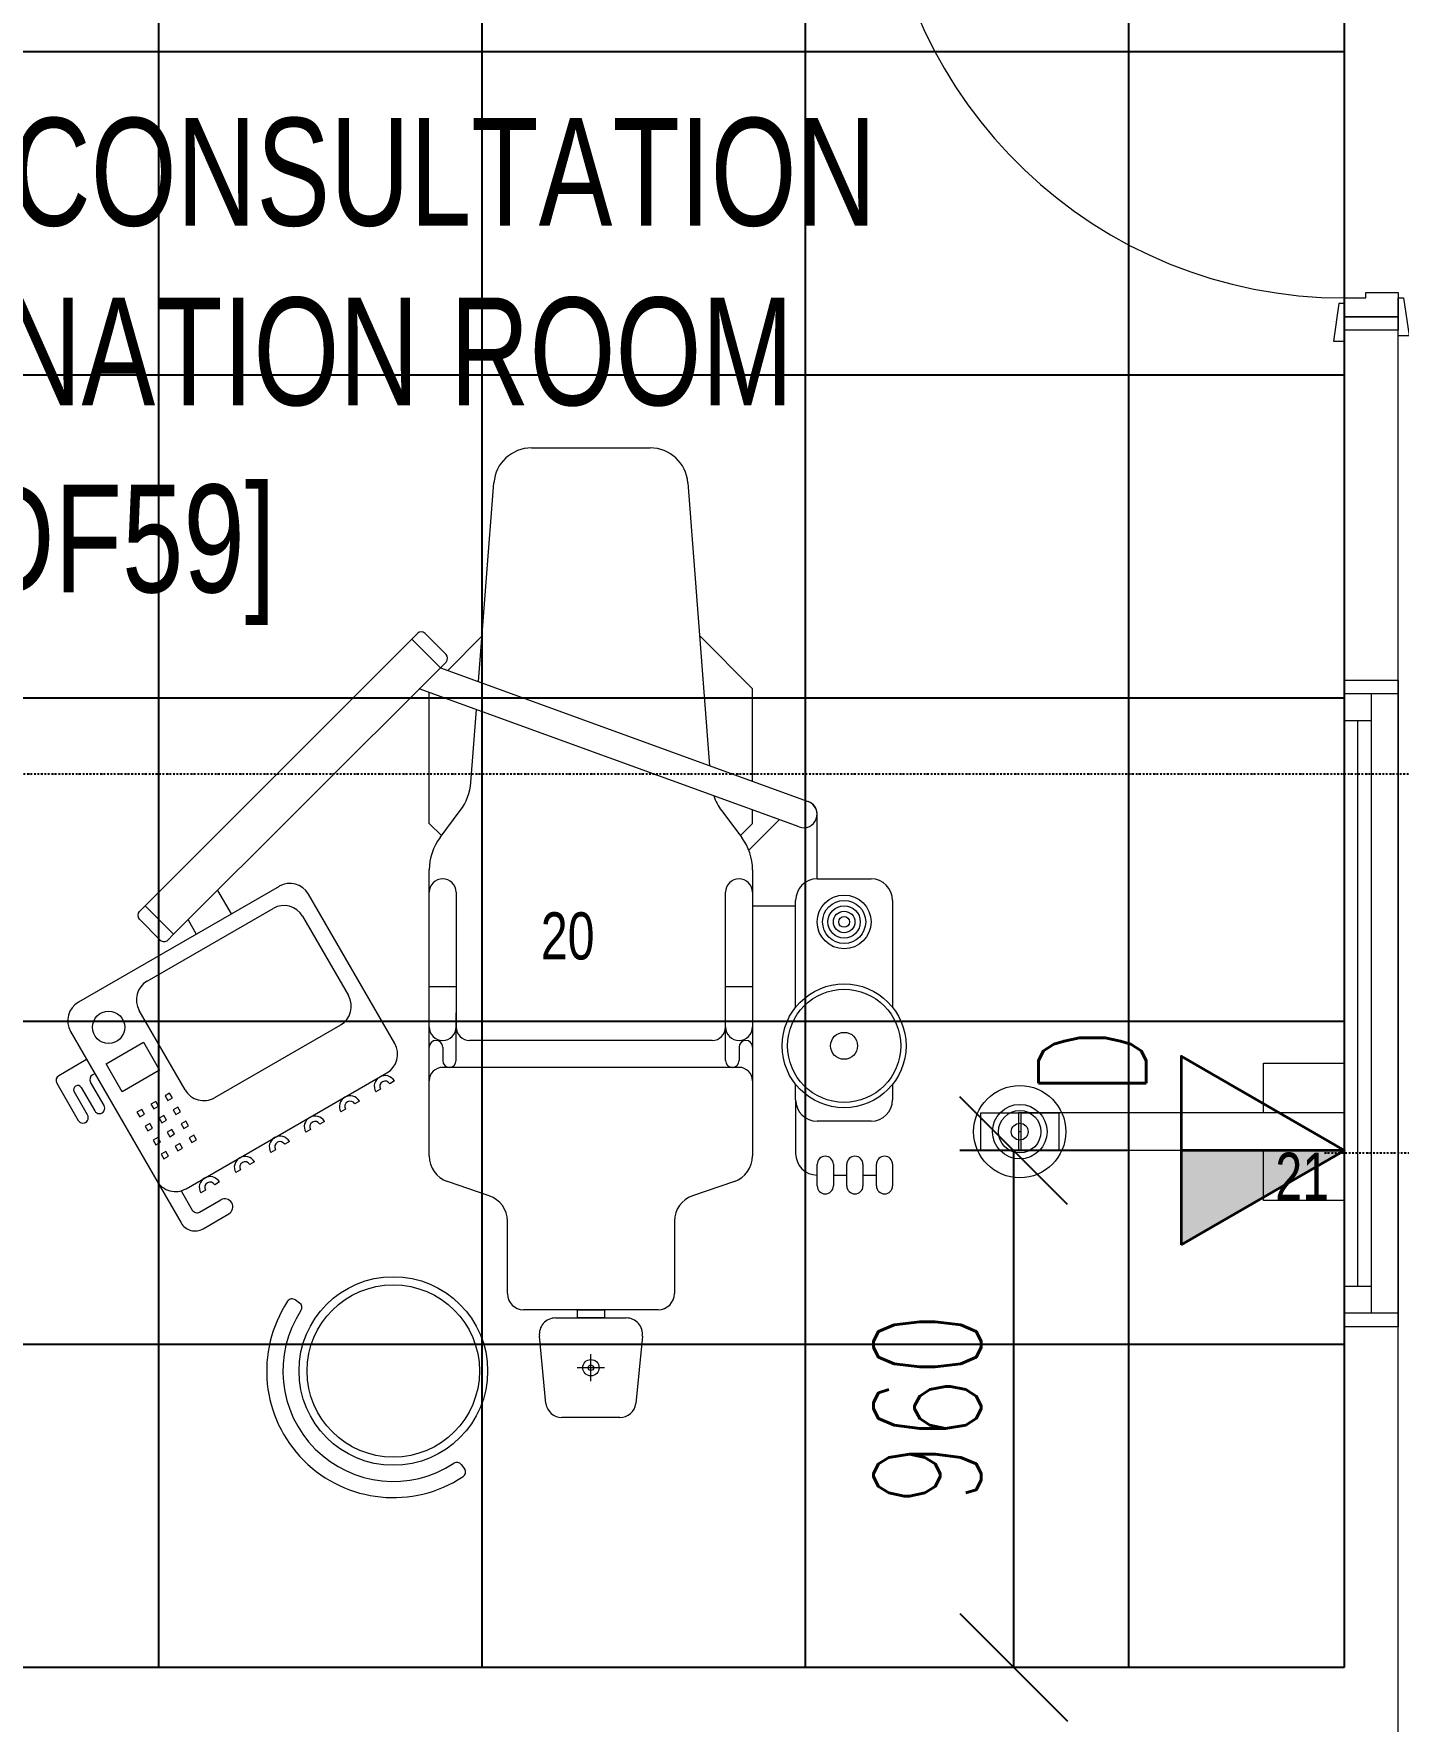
# Model space of a CAD drawing. Extents: x -560814 to 57327, y -29287 to 19916.
# Drawn here: x 20783 to 23316, y 1348 to 4481 of the extents above; entities that cross this region are included whole.
import ezdxf

# ---------------------------------------------------------------- set-up
doc = ezdxf.new("R2010")
doc.units = 0
doc.header["$LTSCALE"] = 0.25
doc.linetypes.add('DASHDOT', pattern=[25.4, 12.7, -6.35, 0, -6.35])
for name, color, linetype, lineweight in [('01-First Floor$0$72_EGR_BASE_TEXT', 252, 'Continuous', 5), ('01-First Floor$0$72_EGR_EQP_TAG', 142, 'Continuous', 5), ('01-First Floor$0$Aluminum', 251, 'Continuous', 5), ('01-First Floor$0$LOADING', 253, 'Continuous', 5), ('01-First Floor$0$Walls', 251, 'Continuous', 5), ('01-First Floor$0$Wooden Joinery', 251, 'Continuous', 5), ('E-LITE-CLNG-CNDT', 6, 'DASHDOT', 35), ('T-DATA-CLNG-COND', 51, 'DASHDOT', 25), ('T-DATA-DEVC-TYPE', 2, 'Continuous', 25), ('T-DATA-DIM', 251, 'DASHDOT', 25), ('T-DATA-WALL @ 100', 33, 'Continuous', 35)]:
    doc.layers.add(name, color=color, linetype=linetype, lineweight=lineweight)
doc.layers.add('01-First Floor$0$FALSE CEILING', color=251, linetype='Continuous')
doc.styles.add('01-First Floor$0$X3G_ENTITY_257CFD', font='swisscl.ttf', dxfattribs={"height": 200})
doc.styles.add('01-First Floor$0$X3G_ENTITY_9EC9', font='swisscl.ttf', dxfattribs={"height": 0.2})
doc.styles.add('01-First Floor$0$X3G_ENTITY_9F38', font='swisscl.ttf', dxfattribs={"height": 0.2})
doc.styles.add('DC_SIMPLEX', font='SIMPLEX.shx', dxfattribs={"width": 0.7})
doc.dimstyles.new('DevCad-MM', dxfattribs={"dimscale": 0.01, "dimtxt": 2, "dimasz": 2, "dimexe": 1, "dimexo": 1, "dimgap": 0.6, "dimtad": 1, "dimdec": 0, "dimrnd": 10, "dimzin": 1, "dimdsep": 46, "dimtxsty": 'DC_SIMPLEX', "dimblk1": 'OBLIQUE', "dimblk2": 'OBLIQUE', "dimsah": 1, "dimcen": 3, "dimclrd": 256, "dimclre": 256, "dimclrt": 45, "dimadec": 0, "dimazin": 0, "dimtfac": 1, "dimtdec": 0, "dimtix": 1, "dimtmove": 2, "dimatfit": 2, "dimldrblk": 'OBLIQUE', "dimfxl": 1, "dimtolj": 1, "dimtzin": 0, "dimarcsym": 0})

# ---------------------------------------------------------------- blocks, each defined once
blk = doc.blocks.new('*U79')
blk.add_hatch(color=254).paths.add_polyline_path([(1.75, 3.031), (0, 3.031), (0, 0)])
blk.add_line((0, 0), (0, 3.031))
blk.add_lwpolyline([(1.75, 3.031), (0, 0), (-1.75, 3.031)], close=True)
at = {"layer": 'T-DATA-DEVC-TYPE', "style": 'DC_SIMPLEX', "width": 0.7, "flags": 8}
blk.add_attdef('DC_TYPE', (2.682, 5.634), '', height=2, rotation=360, dxfattribs=at)
blk = doc.blocks.new('01-First Floor$0$A$C72370EFE')
at = {"layer": '01-First Floor$0$Wooden Joinery'}
for p, q in [((-0.01, -0.03), (-0.01, -0.07)), ((0, -0.03), (-0.01, -0.03)), ((0.04, -0.03), (0.05, -0.03)), ((0.05, -0.03), (0.05, -0.07)), ((-0.01, -0.04), (-0.02, -0.04)), ((-0.01, -0.06), (-0.02, -0.06)), ((0.05, -0.04), (0.06, -0.04)), ((0.05, -0.06), (0.06, -0.06)), ((-0.05, -0.07), (-0.05, -0.16)), ((-0.03, -0.07), (-0.03, -0.16)), ((0, -0.07), (-0.01, -0.07)), ((0.04, -0.07), (0.05, -0.07)), ((0.07, -0.07), (0.07, -0.16)), ((0.09, -0.07), (0.09, -0.16)), ((-0.01, -0.17), (-0.02, -0.17)), ((-0.01, -0.17), (-0.01, -0.19)), ((0.05, -0.17), (0.06, -0.17)), ((0.05, -0.17), (0.05, -0.19)), ((-0.01, -0.19), (-0.02, -0.19)), ((0.05, -0.19), (0.06, -0.19))]:
    blk.add_line(p, q, dxfattribs=at)
for centre, radius, start, end in [((-0.02, -0.07), 0.03, 90, 180), ((-0.02, -0.07), 0.01, 90, 180), ((0.06, -0.07), 0.03, 0, 90), ((0.06, -0.07), 0.01, 0, 90), ((-0.02, -0.16), 0.03, 180, 270), ((-0.02, -0.16), 0.01, 180, 270), ((0.06, -0.16), 0.01, 270, 0), ((0.06, -0.16), 0.03, 270, 0)]:
    blk.add_arc(centre, radius, start, end, dxfattribs=at)
blk = doc.blocks.new('01-First Floor$0$A$C5DAD61B4')
at = {"layer": '01-First Floor$0$Wooden Joinery'}
for points in [[(80, 959.1), (80, 969.1), (10, 979.1), (10, 959.1)], [(940, 959.1), (940, 969.1), (1010, 979.1), (1010, 959.1)], [(70, 859.1), (70, 849.1), (0, 839.1), (0, 859.1)], [(120, 859.1), (120, 0), (80, 0), (80, 859.1)], [(950, 859.1), (950, 849.1), (1020, 839.1), (1020, 859.1)]]:
    blk.add_lwpolyline(points, close=True, dxfattribs=at)
for points in [[(45, 859.1), (45, 959.1), (20, 959.1), (20, 859.1), (45, 859.1)], [(45, 859.1), (80, 859.1), (80, 899.1), (90, 899.1), (90, 959.1), (45, 959.1), (45, 859.1)], [(975, 859.1), (940, 859.1), (940, 899.1), (930, 899.1), (930, 959.1), (975, 959.1), (975, 859.1)], [(975, 859.1), (975, 959.1), (1000, 959.1), (1000, 859.1), (975, 859.1)]]:
    blk.add_lwpolyline(points, dxfattribs=at)
blk.add_arc((80, 859.1), 860, 272.666, 0, dxfattribs=at)
at = {"layer": '01-First Floor$0$Wooden Joinery', "xscale": 999.9999999998854, "yscale": 999.9999999998854, "zscale": 999.9999999998854, "rotation": 180}
blk.add_blockref('01-First Floor$0$A$C72370EFE', (120, 0), dxfattribs=at)
blk = doc.blocks.new('01-First Floor$0$D.131.54.59')
for p, q in [((293989, 4464.5), (293384, 4464.5)), ((293389, 4429.5), (293384, 4429.5)), ((293989, 4394.5), (293384, 4394.5))]:
    blk.add_line(p, q)
for points in [[(293989, 4557), (293989, 4302), (293839, 4302), (293839, 4394.5)], [(293839, 4464.5), (293839, 4557), (293989, 4557)], [(293314, 4464.5), (293384, 4464.5), (293384, 4394.5), (293314, 4394.5), (293314, 4464.5)], [(293389, 4464.5), (293459, 4464.5), (293459, 4394.5), (293389, 4394.5), (293389, 4464.5)]]:
    blk.add_lwpolyline(points)
for radius in [85.6, 50.6, 39.4, 15.6]:
    blk.add_circle((293386.5, 4429.5), radius)
blk = doc.blocks.new('01-First Floor$0$D.121.03.06')
at = {"layer": '01-First Floor$0$LOADING'}
for p, q in [((286077.8, 7085), (286298.2, 7085)), ((285979.6, 6651.1), (286008, 7020.4)), ((286368, 7020.4), (286408.4, 6495)), ((285866.2, 6740.6), (285855.5, 6730)), ((285880.3, 6740.6), (285919.2, 6701.7)), ((285922.2, 6672), (285986.1, 6735.9)), ((286488, 6637.8), (286389.9, 6735.9)), ((285855.5, 6730), (285360.6, 6235)), ((285908.6, 6676.9), (285855.5, 6730)), ((285413.6, 6182), (285908.6, 6676.9)), ((285919.2, 6687.5), (285908.6, 6676.9)), ((285908.6, 6676.9), (286591.4, 6428.4)), ((286574.3, 6381.4), (285869.6, 6637.9)), ((285888, 6387.8), (285888, 6631.2)), ((286488, 6466), (286488, 6637.8)), ((285965.2, 6464), (285975.6, 6599.3)), ((285908, 6361.7), (285945.5, 6411.7)), ((286430.5, 6411.7), (286468, 6361.7)), ((286481, 6338.4), (286537.5, 6394.8)), ((286488, 6387.8), (286488, 6412.8)), ((286607.9, 6285), (286607.9, 6404.9)), ((285910.6, 6365.2), (285888, 6387.8)), ((286465.4, 6365.2), (286488, 6387.8)), ((285888, 5910), (285888, 6301.7)), ((286488, 6301.7), (286488, 5910)), ((285609.3, 6271.1), (285236.9, 6056.1)), ((286608, 6285), (286708, 6285)), ((285360.6, 6235), (285350, 6224.4)), ((285413.6, 6182), (285360.6, 6235)), ((285360.6, 6235), (285413.6, 6182)), ((285495.2, 6263.5), (285520.4, 6219.8)), ((285823.9, 5979.4), (285663.9, 6256.5)), ((285888, 6010), (285888, 6260)), ((285938, 6260), (285938, 6010)), ((286438, 6010), (286438, 6260)), ((286488, 6260), (286488, 6010)), ((286488, 6235), (286568, 6235)), ((286568, 6046.6), (286568, 6245)), ((286748, 6245), (286748, 6046.6)), ((285350, 6210.2), (285388.9, 6171.3)), ((285364.5, 6095.1), (285598.3, 6230.1)), ((285440.3, 6208.6), (285455.5, 6182.3)), ((285652.9, 6215.5), (285737.9, 6068.3)), ((285403, 6171.3), (285413.6, 6182)), ((285888, 6085), (285938, 6085)), ((286438, 6085), (286488, 6085)), ((285434.8, 5893.3), (285349.8, 6040.5)), ((285938, 5947.5), (285938, 6036.1)), ((286438, 5947.5), (286438, 6036.1)), ((285222.2, 6001.5), (285382.2, 5724.4)), ((285723.3, 6013.6), (285489.5, 5878.6)), ((286413, 5985), (285963, 5985)), ((285288.1, 5941.5), (285357.4, 5981.5)), ((285357.4, 5981.5), (285387.4, 5929.6)), ((285913, 5972.5), (285913, 5947.5)), ((286463, 5972.5), (286463, 5947.5)), ((285252.2, 5949.5), (285200.3, 5919.5)), ((285263.1, 5921.2), (285267.2, 5923.5)), ((285318.1, 5889.6), (285288.1, 5941.5)), ((285387.4, 5929.6), (285318.1, 5889.6)), ((285436.9, 5709.7), (285809.3, 5924.7)), ((286463, 5935), (285913, 5935)), ((285196.6, 5905.9), (285236.6, 5836.6)), ((285242.1, 5897.5), (285267.1, 5854.2)), ((285284.5, 5864.2), (285259.5, 5907.5)), ((285797.3, 5894.7), (285788.7, 5889.7)), ((285823.3, 5909.7), (285814.7, 5904.7)), ((285888, 5770.6), (285888, 5910)), ((286488, 5910), (286488, 5770.6)), ((286568, 5875), (286568, 5903.4)), ((286748, 5903.4), (286748, 5875)), ((285253.9, 5846.6), (285228.9, 5889.9)), ((285380.3, 5871.9), (285371.6, 5866.9)), ((285371.6, 5866.9), (285376.6, 5858.2)), ((285376.6, 5858.2), (285385.3, 5863.2)), ((285385.3, 5863.2), (285380.3, 5871.9)), ((285406.2, 5886.9), (285397.6, 5881.9)), ((285397.6, 5881.9), (285402.6, 5873.2)), ((285402.6, 5873.2), (285411.2, 5878.2)), ((285411.2, 5878.2), (285406.2, 5886.9)), ((285421.2, 5860.9), (285412.6, 5855.9)), ((285426.2, 5852.2), (285421.2, 5860.9)), ((285758.4, 5872.2), (285749.7, 5867.2)), ((286568, 5875), (286568, 5775)), ((285354.3, 5856.9), (285345.6, 5851.9)), ((285345.6, 5851.9), (285350.6, 5843.2)), ((285350.6, 5843.2), (285359.3, 5848.2)), ((285359.3, 5848.2), (285354.3, 5856.9)), ((285369.3, 5830.9), (285360.6, 5825.9)), ((285374.3, 5822.2), (285369.3, 5830.9)), ((285395.3, 5845.9), (285386.6, 5840.9)), ((285386.6, 5840.9), (285391.6, 5832.2)), ((285391.6, 5832.2), (285400.3, 5837.2)), ((285400.3, 5837.2), (285395.3, 5845.9)), ((285412.6, 5855.9), (285417.6, 5847.2)), ((285417.6, 5847.2), (285426.2, 5852.2)), ((285436.2, 5834.9), (285427.6, 5829.9)), ((285427.6, 5829.9), (285432.6, 5821.3)), ((285441.2, 5826.3), (285436.2, 5834.9)), ((285693.4, 5834.7), (285684.8, 5829.7)), ((285732.4, 5857.2), (285723.7, 5852.2)), ((286708, 5835), (286608, 5835)), ((285360.6, 5825.9), (285365.6, 5817.2)), ((285365.6, 5817.2), (285374.3, 5822.2)), ((285384.3, 5804.9), (285375.6, 5799.9)), ((285375.6, 5799.9), (285380.6, 5791.3)), ((285380.6, 5791.3), (285389.3, 5796.3)), ((285389.3, 5796.3), (285384.3, 5804.9)), ((285410.3, 5819.9), (285401.6, 5814.9)), ((285401.6, 5814.9), (285406.6, 5806.3)), ((285406.6, 5806.3), (285415.3, 5811.3)), ((285415.3, 5811.3), (285410.3, 5819.9)), ((285432.6, 5821.3), (285441.2, 5826.3)), ((285451.2, 5808.9), (285442.6, 5803.9)), ((285442.6, 5803.9), (285447.6, 5795.3)), ((285447.6, 5795.3), (285456.2, 5800.3)), ((285456.2, 5800.3), (285451.2, 5808.9)), ((285628.5, 5797.2), (285619.8, 5792.2)), ((285667.4, 5819.7), (285658.8, 5814.7)), ((285399.3, 5778.9), (285390.6, 5773.9)), ((285390.6, 5773.9), (285395.6, 5765.3)), ((285395.6, 5765.3), (285404.3, 5770.3)), ((285404.3, 5770.3), (285399.3, 5778.9)), ((285425.3, 5793.9), (285416.6, 5788.9)), ((285416.6, 5788.9), (285421.6, 5780.3)), ((285421.6, 5780.3), (285430.3, 5785.3)), ((285430.3, 5785.3), (285425.3, 5793.9)), ((285602.5, 5782.2), (285593.8, 5777.2)), ((285537.5, 5744.7), (285528.9, 5739.7)), ((285563.5, 5759.7), (285554.9, 5754.7)), ((286608, 5715), (286608, 5755)), ((286638, 5755), (286638, 5715)), ((286638, 5735), (286663, 5735)), ((286663, 5715), (286663, 5755)), ((286693, 5755), (286693, 5715)), ((286693, 5735), (286718, 5735)), ((286718, 5715), (286718, 5755)), ((286748, 5755), (286748, 5715)), ((285382.2, 5724.4), (285427.3, 5646.4)), ((285427.6, 5705.8), (285448.3, 5670.1)), ((285472.6, 5707.2), (285463.9, 5702.2)), ((285498.6, 5722.2), (285489.9, 5717.2)), ((285999.3, 5696.6), (285921.7, 5723.4)), ((286454.3, 5723.4), (286376.7, 5696.6)), ((285461.9, 5666.4), (285500.9, 5688.9)), ((285468.3, 5635.5), (285515.9, 5663)), ((286033, 5515), (286033, 5649.4)), ((286343, 5649.4), (286343, 5515)), ((285647.5, 5497.5), (285639.4, 5503.3)), ((286313, 5485), (286063, 5485)), ((286163, 5469.8), (286163, 5485)), ((286163, 5485), (286213, 5485)), ((286213, 5485), (286213, 5469.8)), ((286122.3, 5469.8), (286253.7, 5469.8)), ((286213, 5469.8), (286163, 5469.8)), ((286104.5, 5311), (286092.5, 5435.9)), ((286283.5, 5435.9), (286271.5, 5311)), ((286188, 5352.3), (286188, 5402.6)), ((286213.2, 5377.4), (286162.8, 5377.4)), ((286241.7, 5285), (286134.3, 5285)), ((285947.5, 5197.5), (285953.4, 5189.4))]:
    blk.add_line(p, q, dxfattribs=at)
for centre, radius in [((286658, 6205), 50), ((286658, 6205), 40), ((286658, 6205), 30), ((286658, 6205), 20), ((286658, 6205), 10), ((286658, 5975), 115), ((286658, 5975), 105), ((285292.9, 6009.4), 30), ((286658, 5975), 25), ((285821.3, 5371.3), 175), ((285821.3, 5371.3), 160), ((286188, 5377.4), 15.2), ((286188, 5377.4), 5.15)]:
    blk.add_circle(centre, radius, dxfattribs=at)
for centre, radius, start, end in [((286077.8, 7015), 70, 90, 175.6013), ((286298.2, 7015), 70, 4.3987, 90), ((285873.2, 6733.5), 10, 45, 135), ((285912.1, 6694.6), 10, 315, 45), ((285865.5, 6471.7), 100, 323.1301, 355.6013), ((286510.5, 6471.7), 100, 199.0591, 216.8699), ((286582.9, 6404.9), 25, 250, 70), ((286582.9, 6404.9), 25, 0, 70), ((285988, 6301.7), 100, 143.1301, 180), ((286388, 6301.7), 100, 0, 36.8699), ((285629.3, 6236.5), 40, 30, 120), ((285913, 6260), 25, 0, 180), ((286463, 6260), 25, 0, 180), ((286608, 6245), 40, 90, 180), ((286708, 6245), 40, 0, 90), ((285618.3, 6195.5), 40, 30, 120), ((285357, 6217.3), 10, 135, 225), ((285395.9, 6178.4), 10, 225, 315), ((285384.5, 6060.5), 40, 120, 210), ((285256.9, 6021.5), 40, 120, 210), ((285703.3, 6048.3), 40, 300, 30), ((285913, 6010), 25, 180, 0), ((285900.5, 5972.5), 12.5, 0, 180), ((285963, 6010), 25, 180, 270), ((286413, 6010), 25, 270, 0), ((286463, 6010), 25, 180, 0), ((286475.5, 5972.5), 12.5, 0, 180), ((285789.3, 5959.4), 40, 300, 30), ((285913, 5910), 25, 90, 180), ((285925.5, 5947.5), 12.5, 180, 0), ((286450.5, 5947.5), 12.5, 180, 0), ((286463, 5910), 25, 0, 90), ((285205.3, 5910.9), 10, 120, 210), ((285235.5, 5893.7), 7.62, 30, 210), ((285268.1, 5912.5), 10, 120, 210), ((285469.5, 5913.3), 40, 210, 300), ((285806, 5899.7), 20, 30, 210), ((285806, 5899.7), 10, 30, 210), ((285275.8, 5859.2), 10, 210, 30), ((285741.1, 5862.2), 20, 30, 210), ((285741.1, 5862.2), 10, 30, 210), ((286608, 5875), 40, 180, 270), ((286708, 5875), 40, 270, 0), ((285245.3, 5841.6), 10, 210, 30), ((285676.1, 5824.7), 20, 30, 210), ((285676.1, 5824.7), 10, 30, 210), ((285611.1, 5787.2), 20, 30, 210), ((285611.1, 5787.2), 10, 30, 210), ((285546.2, 5749.7), 20, 30, 210), ((285938, 5770.6), 50, 180, 250.9744), ((286438, 5770.6), 50, 289.0256, 360), ((286608, 5775), 40, 180, 270), ((286623, 5755), 15, 0, 180), ((286678, 5755), 15, 0, 180), ((286733, 5755), 15, 0, 180), ((285546.2, 5749.7), 10, 30, 210), ((285416.9, 5744.4), 40, 210, 300), ((285481.2, 5712.2), 20, 30, 210), ((285481.2, 5712.2), 10, 30, 210), ((286623, 5715), 15, 180, 360), ((286678, 5715), 15, 180, 360), ((286733, 5715), 15, 180, 360), ((285508.4, 5676), 15, 300, 120), ((285983, 5649.4), 50, 0, 70.9744), ((286393, 5649.4), 50, 109.0256, 180), ((285453.3, 5661.4), 30, 210, 300), ((285456.9, 5675.1), 10, 210, 300), ((286063, 5515), 30, 180, 270), ((286313, 5515), 30, 270, 0), ((285821.3, 5371.3), 235, 146.5682, 303.4318), ((285821.3, 5371.3), 205, 146.6867, 303.3133), ((285633.5, 5495.2), 10, 54.0209, 146.5682), ((285641.6, 5489.4), 10, 326.6867, 54.0209), ((286122.3, 5439.8), 30, 90, 187.5946), ((286253.7, 5439.8), 30, 352.4054, 90), ((286134.3, 5315), 30, 187.5946, 270), ((286241.7, 5315), 30, 270, 352.4054), ((285939.4, 5191.6), 10, 35.9791, 123.3133), ((285945.3, 5183.5), 10, 303.4318, 35.9791)]:
    blk.add_arc(centre, radius, start, end, dxfattribs=at)
blk = doc.blocks.new('01-First Floor$0$A$C37be4daf')
at = {"layer": '01-First Floor$0$Aluminum'}
for p, q in [((1416, 598.2), (216, 598.2)), ((241, 498.2), (241, 598.2)), ((291, 548.2), (291, 598.2)), ((1341, 548.2), (1341, 598.2)), ((1391, 498.2), (1391, 598.2)), ((291, 573.2), (1341, 573.2)), ((1391, 548.2), (241, 548.2)), ((1416, 498.2), (216, 498.2))]:
    blk.add_line(p, q, dxfattribs=at)
at = {"layer": '01-First Floor$0$Walls'}
for p, q in [((216, 498.2), (216, 598.2)), ((1416, 498.2), (1416, 598.2))]:
    blk.add_line(p, q, dxfattribs=at)
blk = doc.blocks.new('01-First Floor')
at = {"layer": '01-First Floor$0$FALSE CEILING', "linetype": 'Continuous'}
for p, q in [((21015.6, 1447.6), (21015.6, 5010)), ((21615.6, 1447.6), (21615.6, 5010)), ((22215.6, 1447.6), (22215.6, 5010)), ((22815.6, 1447.6), (22815.6, 5010)), ((19215.6, 4447.6), (23215.5, 4447.6)), ((19215.6, 3847.6), (23215.5, 3847.6)), ((19215.6, 3247.6), (23215.5, 3247.6)), ((19215.6, 2647.6), (23215.5, 2647.6)), ((19215.6, 2047.6), (23215.5, 2047.6))]:
    blk.add_line(p, q, dxfattribs=at)
at = {"layer": '01-First Floor$0$FALSE CEILING', "elevation": 0}
blk.add_lwpolyline([(23215.5, 1447.6), (19215.6, 1447.6), (19215.6, 5010), (23215.5, 5010)], close=True, dxfattribs=at)
at = {"layer": '01-First Floor$0$Walls'}
for p, q in [((23315.6, 3930), (23215.6, 3930)), ((23215.6, 3930), (23215.6, 1447.6, 0)), ((23315.6, 1240), (23315.6, 3930)), ((23215.5, 1447.6, 0), (20378.8, 1447.6, 0))]:
    blk.add_line(p, q, dxfattribs=at)
at = {"rotation": 90}
blk.add_blockref('01-First Floor$0$A$C37be4daf', (23813.8, 1864), dxfattribs=at)
at = {"layer": '01-First Floor$0$LOADING'}
for name, p in [('01-First Floor$0$D.121.03.06', (-264370.8, -3373.4, -0.2)), ('01-First Floor$0$D.121.03.06', (-264370.8, -3373.4, -0.2)), ('01-First Floor$0$D.131.54.59', (-270773.4, -1987.3, -0.1))]:
    blk.add_blockref(name, p, dxfattribs=at)
at = {"layer": '01-First Floor$0$Wooden Joinery', "rotation": 270}
blk.add_blockref('01-First Floor$0$A$C5DAD61B4', (22356.5, 4930), dxfattribs=at)
at = {"layer": '01-First Floor$0$72_EGR_BASE_TEXT', "insert": (21111.1, 4324.3, 0), "char_height": 200, "width": 3270.33, "attachment_point": 2, "style": '01-First Floor$0$X3G_ENTITY_9EC9'}
blk.add_mtext('DENTAL CONSULTATION /EXAMINATION ROOM', dxfattribs=at)
at = {"layer": '01-First Floor$0$72_EGR_BASE_TEXT', "insert": (20776.2, 3643.5), "char_height": 200, "attachment_point": 2, "style": '01-First Floor$0$X3G_ENTITY_9F38'}
blk.add_mtext('[OPDF59]', dxfattribs=at)
at = {"layer": '01-First Floor$0$72_EGR_EQP_TAG', "char_height": 87.47, "attachment_point": 2, "style": '01-First Floor$0$X3G_ENTITY_257CFD'}
for s, insert in [('20', (21774.1, 2849.4, -0.2)), ('20', (21774.1, 2849.4, -0.2)), ('21', (23137.3, 2403.2, -0.2))]:
    blk.add_mtext(s, dxfattribs=dict(at, insert=insert))
blk = doc.blocks.new('_OBLIQUE')
at = {"color": 0, "linetype": 'ByBlock'}
blk.add_line((-0.5, -0.5), (0.5, 0.5), dxfattribs=at)
blk = doc.blocks.new('*D145')
at = {"layer": 'Defpoints', "color": 0, "linetype": 'Continuous', "transparency": 16777216}
for p in [(22912.5, 2407.2, 0), (22601.7, 1447.6), (22912.5, 1447.6, 0)]:
    blk.add_point(p, dxfattribs=at)
at = {"layer": 'T-DATA-DIM', "linetype": 'Continuous', "lineweight": -2, "transparency": 16777216}
for p, q in [((22812.5, 2407.2), (22501.7, 2407.2)), ((22601.7, 2407.2), (22601.7, 1447.6)), ((22812.5, 1447.6), (22501.7, 1447.6))]:
    blk.add_line(p, q, dxfattribs=at)
at = {"layer": 'T-DATA-DIM', "linetype": 'Continuous', "lineweight": -2, "transparency": 16777216, "xscale": 200, "yscale": 200, "zscale": 200}
for p, rotation in [((22601.7, 2407.2), 90), ((22601.7, 1447.6), 270)]:
    blk.add_blockref('_OBLIQUE', p, dxfattribs=dict(at, rotation=rotation))
at = {"layer": 'T-DATA-DIM', "color": 45, "linetype": 'Continuous', "transparency": 16777216, "insert": (22441.7, 1927.4), "char_height": 200, "attachment_point": 5, "rotation": 90, "style": 'DC_SIMPLEX'}
blk.add_mtext('\\A1;960', dxfattribs=at)

msp = doc.modelspace()

# ---------------------------------------------------------------- linework, layer by layer
at = {"layer": 'T-DATA-CLNG-COND'}
for points, elevation in [([(19558.2, 3106.5), (24915.6, 3106.5)], -0.1), ([(23178.5, 2403.2), (24915.6, 2403.2)], -0.2)]:
    msp.add_lwpolyline(points, dxfattribs=dict(at, elevation=elevation))

# ---------------------------------------------------------------- block references
at = {"layer": 'E-LITE-CLNG-CNDT'}
msp.add_blockref('01-First Floor', (0, 0), dxfattribs=at)
at = {"layer": 'T-DATA-WALL @ 100'}
ref = msp.add_blockref('*U79', (23215.6, 2407.2, 0), dxfattribs=dict(at, xscale=-100, yscale=100, zscale=100, rotation=90))
ref.add_attrib('DC_TYPE', 'D', (22847.8, 2508.4, 0), dxfattribs={"layer": 'T-DATA-DEVC-TYPE', "height": 200, "rotation": 90, "style": 'DC_SIMPLEX', "width": 0.7, "flags": 8})

# ---------------------------------------------------------------- dimensions: what is measured, and where the dimension line sits
at = {"layer": 'T-DATA-DIM', "linetype": 'Continuous'}
dim = msp.add_linear_dim(base=(22601.7, 1447.6), p1=(22912.5, 2407.2, 0), p2=(22912.5, 1447.6, 0), angle=90, dimstyle='DevCad-MM', dxfattribs=at)
dim.commit()
dim.dimension.update_dxf_attribs({"geometry": '*D145', "text_midpoint": (22441.7, 1927.4)})

doc.saveas('drawing.dxf')
